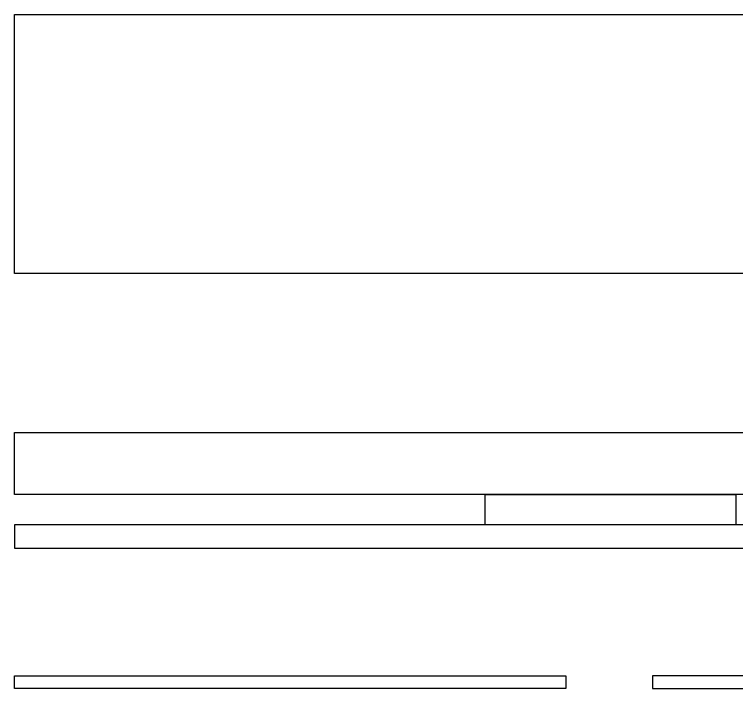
# Model space of a CAD drawing. Extents: x 72637 to 526294, y -245768 to 30884.
# Drawn here: x 444648 to 460197, y -81863 to -67335 of the extents above; entities that cross this region are included whole.
import ezdxf

# ---------------------------------------------------------------- set-up
doc = ezdxf.new("R2010")
doc.units = 0
doc.header["$LTSCALE"] = 10
doc.header["$MEASUREMENT"] = 0
doc.layers.add('DIM_MODI', color=6, linetype='Continuous', plot=False)

msp = doc.modelspace()

# ---------------------------------------------------------------- linework, layer by layer
at = {"layer": 'DIM_MODI', "color": 4}
msp.add_lwpolyline([(444648.3, -72914.7), (444648.3, -67334.7), (477918.5, -67334.7), (477918.5, -68434.7), (475400.1, -68434.7), (467661.8, -72914.7), (444648.3, -72914.7)], dxfattribs=at)
at = {"layer": 'DIM_MODI', "color": 2}
for points in [[(444648.3, -76342.6), (477918.5, -76342.6), (477918.5, -77382.6), (475400.1, -77382.6), (474881.9, -77682.6), (444648.3, -77682.6)], [(454783.8, -77682.6), (460183.8, -77682.6), (460183.8, -78337.6), (454783.8, -78337.6)]]:
    msp.add_lwpolyline(points, close=True, dxfattribs=at)
for points in [[(473750.5, -78337.6), (444648.3, -78337.6), (444648.3, -78837.6), (472886.9, -78837.6), (473750.5, -78337.6)], [(444648.3, -81587.6), (456523.8, -81587.6), (456523.8, -81862.6), (444648.3, -81862.6), (444648.3, -81587.6)], [(458383.8, -81587.6), (458383.8, -81862.6), (467522.1, -81862.6), (467661.8, -81862.6), (468136.9, -81587.6), (458383.8, -81587.6)]]:
    msp.add_lwpolyline(points, dxfattribs=at)

doc.saveas('drawing.dxf')
